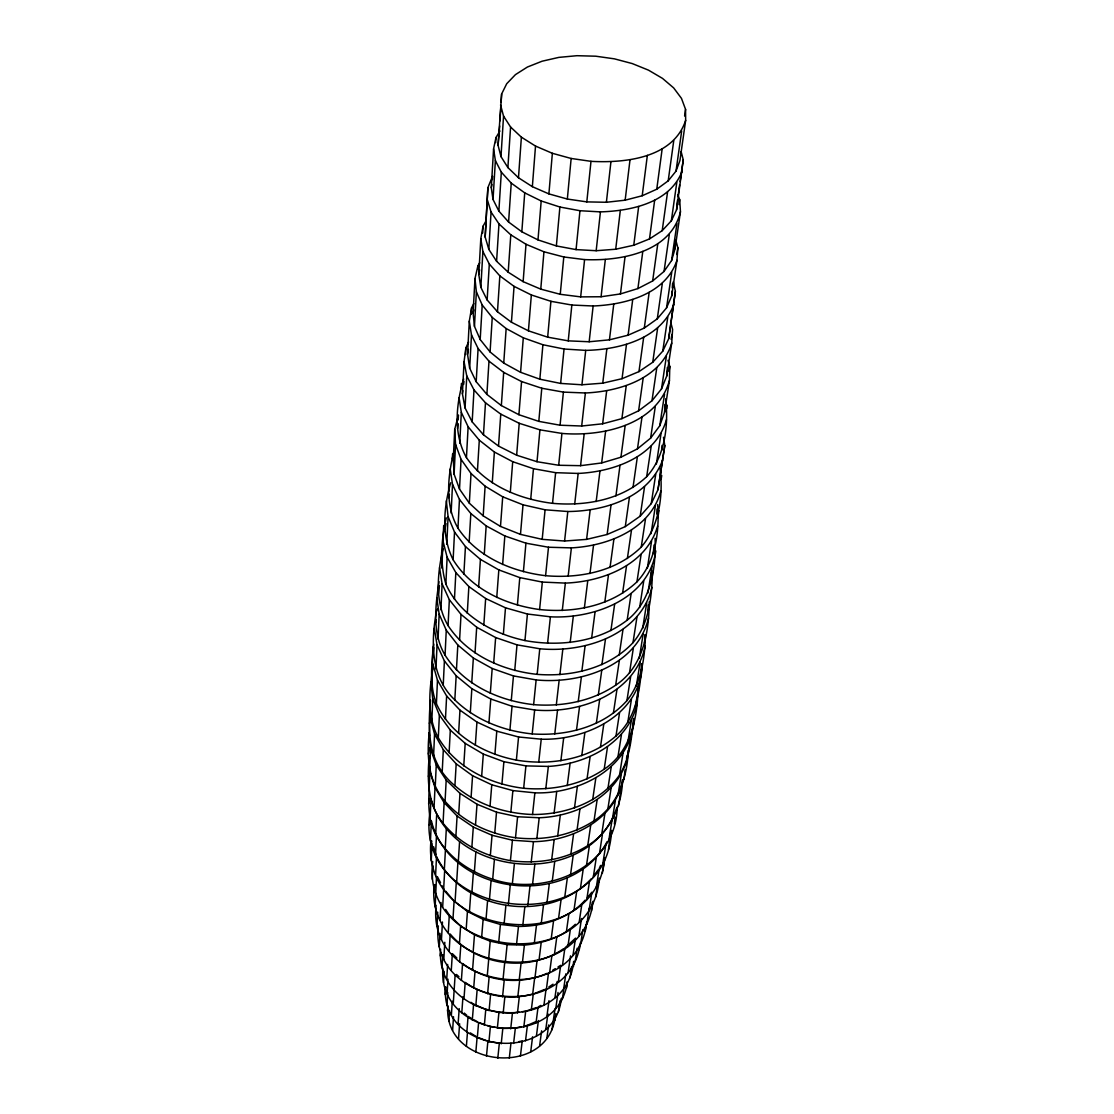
<?xml version="1.0" encoding="UTF-8"?>
<svg xmlns="http://www.w3.org/2000/svg" width="1114" height="1114" viewBox="0 0 1114 1114"><rect width="100%" height="100%" fill="white"/><g stroke="black" fill="none" stroke-linecap="round" stroke-linejoin="round"><path stroke-width="1.5" d="M641.901 664.417C639.923 689.831 636.651 718.196 615.986 736.02C588.916 759.442 550.957 765.875 516.367 760.124C483.462 753.746 450.78 735.198 436.409 703.714C429.155 684.72 431.689 663.721 433.764 644.059M431.856 687.282L432.845 647.234M429.266 739.766L430.324 701.235C427.79 733.123 427.985 763.466 454.902 785.704C476.402 804.197 504.391 813.54 532.534 814.501C565.327 814.696 600.056 802.665 619.537 775.038C629.883 758.23 631.694 737.802 633.504 718.669M599.36 878.166C592.133 976.31 420.201 959.126 432.719 861.526M445.628 986.712C438.888 1053.858 554.591 1065.583 561.317 998.45M436.047 613.689C430.881 643.516 431.062 677.618 454.818 699.898C475.553 720.145 503.653 731.021 532.2 733.903C566.427 736.312 603.412 726.982 626.917 700.636C641.692 682.214 644.811 657.678 645.479 634.785M641.316 670.252L641.483 663.721M468.618 342.012L465.875 347.805L464.051 361.744L462.407 393.743L465.067 407.975L472.169 421.872L483.476 434.78L498.515 446.073L516.645 455.208L537.018 461.711L558.671 465.262L580.575 465.68L601.657 462.951L620.93 457.227L637.487 448.817L650.618 438.15L659.767 425.757L664.585 412.222L669.43 380.542L669.793 366.492L667.982 360.282M664.585 412.222L664.807 404.41M443.01 548.77C437.342 573.724 434.53 602.465 448.065 625.581C467.574 655.366 502.706 670.656 537.157 674.36C571.482 677.02 608.717 668.511 632.989 642.681C649.713 623.046 651.676 596.018 652.526 571.329M647.847 613.02L648.139 605.013M638.419 690.986L638.127 687.7C637.459 717.834 631.137 751.309 604.192 769.203C580.742 785.245 551.667 790.787 523.664 788.28C489.923 784.256 456.002 767.783 438.303 737.746C427.01 716.72 429.043 691.989 432.747 669.236M655.088 538.285C656.09 567.332 651.551 600.989 627.154 620.206C598.315 642.179 559.882 646.997 524.945 640.55C492.541 633.546 459.803 615.527 445.865 584.028C439.696 562.849 441.255 539.065 446.296 517.899M441.854 568.112L443.678 525.432M628.296 750.293C627.321 777.433 617.922 805.492 594.027 820.795C570.967 835.904 542.657 840.889 515.504 837.77C488.809 833.829 462.951 821.909 445.071 801.3C428.5 782.362 426.537 756.531 429.238 732.58L429.503 735.853M622.587 780.371C621.64 806.258 610.347 831.685 587.746 845.623C564.798 859.897 536.99 864.283 510.435 860.607C484.59 856.179 459.748 843.883 443.052 823.26C427.4 804.197 427.08 778.965 429.308 755.64L429.447 758.857M649.225 601.811C649.016 632.432 643.224 667.021 615.666 685.194C591.715 701.416 562.138 706.889 533.62 704.647C499.183 700.845 464.19 685.194 445.057 655.171C431.842 632.877 435.49 606.1 438.972 581.675M429.628 770.331L430.547 748.942L429.893 740.768M431.8 721.594L432.775 698.84L430.742 682.241M617.184 807.483C616.307 868.307 544.161 897.021 492.694 879.211C469.189 871.719 447.536 856.763 435.685 834.692C424.615 813.568 430.366 789.561 429.795 766.919M435.978 669.096L437.036 644.867L434.307 628.324M609.637 835.263L611.558 830.417C607.13 941.233 412.667 921.431 430.018 812.092M441.297 560.412L441.687 551.75M430.088 819.291L430.979 799.156C452.855 879.684 590.601 888.875 616.891 807.33M438.053 639.227L439.167 614.176L436.73 597.758M677.869 195.117L679.693 199.615L680.445 211.744L675.056 248.714L671.589 260.523L664.041 271.44L652.665 280.937L637.918 288.568L620.456 293.929L601.073 296.756L580.673 296.881L560.245 294.305L540.763 289.139L523.134 281.647L508.193 272.206L496.593 261.275L488.823 249.383L485.175 237.087L487.876 187.667L492.569 176.235L492.374 179.619M644.546 642.848L644.895 634.743M433.569 756.114L434.557 734.112L430.185 717.694M436.409 703.714L437.468 680.278L432.831 663.777M430.477 840.541L431.369 820.99C450.112 896.171 571.329 909.943 607.06 841.711M440.935 609.804L442.105 583.903L439.543 567.667M604.763 857.975C596.269 957.929 420.326 940.146 430.979 840.652M657.678 504.489C659.516 530.988 656.049 561.595 636.943 581.856C611.21 606.183 573.863 613.118 539.594 609.539C505.937 604.944 471.501 589.585 453.12 559.743C441.228 536.182 443.581 507.288 450.724 482.752M431.243 860.774L432.037 843.493M485.175 237.087L487.876 187.667M440.601 949.281C434.78 1025.145 566.483 1037.58 573.654 961.424M434.028 808.346L434.989 787.668L430.004 771.751M435.254 786.331L436.256 765.026L430.547 748.942M448.998 490.787L449.248 485.579M446.784 544.314L448.079 516.59L446.338 500.868M660.073 468.771C663.415 495.27 659.349 526.142 641.246 547.058C616.265 571.524 579.419 578.639 545.595 575.701C511.939 571.663 477.335 557.209 457.951 528.147C444.625 504.865 447.758 475.65 454.08 450.794M438.303 737.746L439.376 715.063L432.775 698.84M445.865 584.028L447.132 557.265L443.052 541.307M432.274 879.266L432.914 865.815M452.326 458.996L452.576 453.913M663.484 437.273L664.793 445.544L657.97 489.728L651.23 503.653L640.188 516.158L625.288 526.602L607.144 534.483L586.591 539.385L564.589 541.028L542.184 539.343L520.475 534.386L500.492 526.421L483.184 515.852L469.328 503.194L459.511 489.088L454.108 474.202L453.287 459.205L454.707 429.433L458.439 414.993L458.202 419.95M451.128 513.094L452.507 484.381L450.209 468.966M435.685 834.692L436.66 814.626M443.233 685.11L444.402 660.936L437.036 644.867M445.057 655.171L446.268 630.19L439.167 614.176M592.982 901.323C583.694 992.713 424.559 976.254 434.126 884.836M435.504 855.622L436.451 836.141M454.108 474.202L455.556 444.444L454.707 429.433M665.671 398.812C668.665 424.852 665.197 456.475 646.677 476.681C621.668 500.019 585.602 506.257 552.53 503.333C519.709 499.267 485.788 485.69 466.446 457.589C453.05 434.042 456.072 403.825 463.675 378.997M435.588 875.479L436.521 856.541C463.368 912.575 549.912 923.924 591.478 878.584M448.065 625.581L449.346 599.736L442.105 583.903M435.142 906.88L436.521 876.815M461.168 388.577L461.433 383.439M442.216 771.668L443.33 749.736L434.557 734.112M453.12 559.743L454.526 532.06L448.079 516.59M586.702 921.919C577.637 1009.242 425.994 992.727 436.145 905.278M445.433 719.352L446.63 695.985L437.468 680.278M459.748 443.233L461.321 412.389L459.079 397.726M465.527 354.544L465.875 347.805M459.511 489.088L461.057 459.358L455.556 444.444M436.967 926.486L437.705 912.213M457.951 528.147L459.455 499.462L452.507 484.381M454.442 599.318L455.835 572.582L447.132 557.265M670.656 321.974L672.605 329.507L671.728 343.07L666.757 375.961L661.493 388.953L651.982 400.775L638.601 410.829L621.904 418.641L602.646 423.793L581.689 426.021L560.063 425.214L538.8 421.371L518.901 414.714L501.342 405.566L486.888 394.384L476.193 381.712L469.676 368.177L467.546 354.391L469.3 321.18L471.598 307.77L473.784 303.621M443.052 823.26L444.138 802.651L434.989 787.668M465.067 407.975L466.766 375.975L464.051 361.744M580.31 942.89C570.229 1024.657 428.542 1008.212 438.345 925.901M445.071 801.3L446.199 780.065L436.256 765.026M471.25 314.413L471.598 307.77M440.03 920.359L441.005 902.479M449.095 752.758L450.321 730.157L439.376 715.063M469.676 368.177L471.473 334.952L469.3 321.18M673.316 281.717L675.376 291.562L668.678 338.781L662.76 351.147L652.734 362.273L638.963 371.616L622.044 378.69L602.744 383.16L581.94 384.776L560.634 383.425L539.844 379.206L520.572 372.299L503.737 363.067L490.076 351.954L480.19 339.533L474.467 326.36L473.102 313.076L474.968 278.57L477.934 265.759L479.716 262.82M439.306 947.011L440.044 933.421M466.446 457.589L468.131 426.759L461.321 412.389M445.21 849.035L446.31 829.039M444.333 869.728L445.405 850.316M474.467 326.36L476.374 291.854L474.968 278.57M443.637 889.32L444.681 870.452M477.739 269.212L477.934 265.759M442.662 907.144L443.678 888.791L442.105 885.755M441.478 939.394L442.453 922.002M454.818 699.898L456.169 675.78L444.402 660.936M456.434 669.974L457.826 645.034L446.268 630.19M675.752 239.886L677.855 247.768L676.95 260.342L671.7 295.878L666.534 307.91L657.288 318.813L644.296 328.059L628.101 335.189L609.442 339.84L589.167 341.761L568.237 340.856L547.67 337.166L528.426 330.844L511.437 322.238L497.471 311.781L487.138 299.958L480.844 287.342L478.797 274.517L480.802 238.661L483.044 226.239L486.233 220.488M656.745 514.055L657.023 509.001M459.581 640.202L461.029 614.413L449.346 599.736M472.169 421.872L473.993 389.886L466.766 375.975M482.654 233.063L483.044 226.239M463.87 574.197L465.443 546.556L454.526 532.06M480.844 287.342L482.891 251.458L480.802 238.661M442.035 967.801L442.787 954.587M476.193 381.712L478.101 348.487L471.473 334.952M469.328 503.194L471.027 473.492L461.057 459.358M442.871 968.191C437.273 1038.944 557.863 1052.006 567.43 981.81M443.818 959.224L444.806 942.305M480.19 339.533L482.209 304.999L476.374 291.854M454.902 785.704L456.183 763.828L443.33 749.736M469.147 542.17L470.832 513.54L459.455 499.462M443.511 982.659L444.18 971.38M458.592 733.458L459.971 710.147L446.63 695.985M681.127 151.574L683.244 159.845L676.56 209.85L671.338 220.795L662.203 230.654L649.49 238.939L633.769 245.233L615.708 249.23L596.171 250.72L576.063 249.606L556.359 245.929L537.992 239.9L521.825 231.796L508.583 222.034L498.863 211.089L493.029 199.462L491.288 187.695L493.586 148.872L495.967 137.537L499.935 131.006M488.823 249.383L491.065 212.036L487.333 199.768M448.246 932.85L449.304 915.04L445.614 909.456M467.267 613.243L468.869 586.563L455.835 572.582M495.66 142.592L495.967 137.537M493.029 199.462L495.382 160.583L493.586 148.872M487.138 299.958L489.311 264.046L482.891 251.458M477.433 470.999L479.298 440.197L468.131 426.759M446.728 979.248L447.633 964.446M498.069 145.377L501.634 93.98L506.703 83.745L515.434 74.638L527.409 67.035L542.086 61.214L558.838 57.385L576.968 55.7L595.753 56.201L614.413 58.847L632.237 63.568L648.487 70.154L662.496 78.384L673.664 87.909L681.476 98.38L685.556 109.353L685.653 120.382L679.944 160.5L676.003 171.138L668.191 180.858L656.759 189.213L642.207 195.758L625.149 200.186L606.392 202.275L586.813 201.885L567.332 199.044L548.896 193.892L532.353 186.679L518.483 177.753L507.887 167.573L500.994 156.614L498.069 145.377L499.685 125.966M455.849 836.544L457.102 815.991L444.138 802.651M499.991 120.911L500.715 109.13M501.119 102.391L501.634 93.98M449.151 951.37L450.209 934.047C477.335 966.075 529.011 972.675 563.447 948.808M447.842 1005.928C442.843 1067.477 547.67 1078.338 555.148 1017.054M661.73 450.195L662.022 445.377M447.09 993.618L447.981 979.178M458.662 814.529L459.985 793.349L446.199 780.065M447.006 1005.051L447.786 992.518M452.952 919.37L454.108 901.101L445.753 891.256M483.476 434.78L485.481 402.808L473.993 389.886M500.994 156.614L503.542 116.093L500.548 104.911M486.888 394.384L488.99 361.173L478.101 348.487M455.069 901.63L456.267 882.831M463.758 765.903L465.192 743.372L450.321 730.157M490.076 351.954L492.263 317.434L482.209 304.999M498.863 211.089L501.328 172.169L495.382 160.583M456.656 882.204L457.882 862.849M451.267 970.503L452.354 953.654L456.893 958.04M458.3 861.623L459.567 841.697M496.593 261.275L498.975 223.9L491.065 212.036M448.9 1020.842L449.555 1010.663M633.351 726.593L633.88 718.419M471.737 682.896L473.353 658.026L457.826 645.034M470.289 712.737L471.849 688.689L456.169 675.78M483.184 515.852L485.119 486.191L471.027 473.492M478.63 586.981L480.426 559.381L465.443 546.556M475.01 652.957L476.695 627.224L461.029 614.413M497.471 311.781L499.838 275.868L489.311 264.046M451.379 1015.063L452.298 1001.194M507.887 167.573L510.574 127.01L503.542 116.093M666.757 375.961L667.328 367.481M445.14 994.579L445.642 987.101M453.259 1003.798L455.125 974.973M484.256 554.494L486.177 525.905L470.832 513.54M452.618 1030.269L453.523 1016.734M459.428 943.753L460.625 926.013L449.304 915.04M508.583 222.034L511.242 183.114L501.328 172.169M492.263 482.808L494.379 452.033L479.298 440.197M459.65 961.842L460.848 944.588M471.069 797.513L472.573 775.72L456.183 763.828M475.33 745.322L476.945 722.081L459.971 710.147M508.193 272.206L510.797 234.831L498.975 223.9M483.81 625.121L485.662 598.51L468.869 586.563M503.737 363.067L506.16 328.56L492.263 317.434M498.515 446.073L500.771 414.13L485.481 402.808M501.342 405.566L503.681 372.368L488.99 361.173M458.091 1024.156L459.205 1008.602M461.377 980.32L462.575 963.526C486.317 981.559 519.778 985.653 547.002 973.358M518.483 177.753L521.38 137.175L510.574 127.01M471.835 847.531L473.311 827.048L457.102 815.991M466.139 929.675L467.448 911.461L454.108 901.101M458.522 1038.889L459.622 1023.724M511.437 322.238L514.055 286.354L499.838 275.868M461.795 1012.751L462.964 996.807M475.469 825.349L477.015 804.238L459.985 793.349M671.7 295.878L672.048 291.158M672.271 287.997L672.619 283.262M469.412 911.837L470.776 893.094M463.981 998.743L465.192 982.395C484.214 995.958 509.168 1000.456 531.712 994.315M471.904 892.411L473.339 873.125M521.825 231.796L524.722 192.861L511.242 183.114M474.369 871.858L475.859 852.001M481.638 776.542L483.323 754.067L465.192 743.372M500.492 526.421L502.706 496.802L485.119 486.191M496.747 597.466L498.835 569.908L480.426 559.381M490.299 693.312L492.193 668.497L473.353 658.026M488.921 723.014L490.773 699.021L471.849 688.689M493.669 663.234L495.646 637.556L476.695 627.224M523.134 281.647L526.003 244.272L510.797 234.831M502.623 564.506L504.837 535.959L486.177 525.905M532.353 186.679L535.514 146.073L521.38 137.175M466.863 1031.912L468.061 1016.4L471.083 1018.14M473.102 952.567L474.48 934.883L460.625 926.013M466.376 1046.324L467.434 1032.873M472.531 970.336L473.882 953.124M510.296 492.43L512.705 461.697L494.379 452.033M520.572 372.299L523.302 337.807L506.16 328.56M518.901 414.714L521.561 381.545L503.681 372.368M473.673 988.215L475.01 971.464M516.645 455.208L519.208 423.292L500.771 414.13M503.347 634.381L505.491 607.812L485.662 598.51M472.308 1020.02L473.603 1004.132L470.944 1002.308M528.426 330.844L531.35 294.973L514.055 286.354M490.007 806.536L491.775 784.785L472.573 775.72M494.894 754.359L496.788 731.174L476.945 722.081M537.992 239.9L541.195 200.966L524.722 192.861M475.803 1005.858L477.154 989.566M481.624 937.542L483.128 919.37L467.448 911.461M579.294 949.643L579.67 944.951M490.327 855.691L492.04 835.263L473.311 827.048M486.01 919.412L487.584 900.725M540.763 289.139L543.952 251.778L526.003 244.272M548.896 193.892L552.363 153.3L535.514 146.073M475.831 1052.201L477.126 1037.106L470.303 1032.887M494.727 833.23L496.524 812.176L477.015 804.238M477.293 1037.956L478.616 1022.485L483.03 1024.017M520.475 534.386L523.023 504.809L502.706 496.802M489.422 899.875L491.079 880.645M492.694 879.211L494.421 859.409M517.397 605.111L519.792 577.609L498.835 569.908M501.927 784.131L503.89 761.697L483.323 754.067M591.478 911.043L592.23 902.479M511.256 700.678L513.457 675.919L492.193 668.497M539.844 379.206L542.908 344.741L523.302 337.807M488.642 958.848L490.216 941.205L474.48 934.883M487.208 976.421L488.726 959.251M514.724 670.489L517.007 644.853L495.646 637.556M523.399 571.691L525.933 543.186L504.837 535.959M509.906 730.185L512.036 706.248L490.773 699.021M530.71 499.392L533.453 468.702L512.705 461.697M653.264 553.616L654.029 545.024M484.353 1025.298L485.774 1009.437L473.603 1004.132M538.8 421.371L541.78 388.243L521.561 381.545M487.612 993.785L489.116 977.075M547.67 337.166L550.915 301.309L531.35 294.973M556.359 245.929L559.896 207.023L541.195 200.966M537.018 461.711L539.928 429.837L519.208 423.292M614.399 824.04L615.025 817.119M489.074 1010.746L490.578 994.482M524.945 640.55L527.423 614.023L505.491 607.812M486.47 1056.267L487.876 1041.2L497.693 1042.955M567.332 199.044L571.148 158.466L552.363 153.3M488.921 1042.008L490.383 1026.565L487.445 1025.548M510.825 812.287L512.886 790.592L491.775 784.785M498.682 942.583L500.409 924.453L483.128 919.37M560.245 294.305L563.795 256.972L543.952 251.778M516.367 760.124L518.567 736.981L496.788 731.174M440.239 955.909L440.559 952.54M504.085 924.007L505.895 905.362M510.435 860.607L512.426 840.221L492.04 835.263M542.184 539.343L545.08 509.794L523.023 504.809M508.374 904.206L510.268 885.003M515.504 837.77L517.592 816.757L496.524 812.176M560.634 383.425L564.046 349.016L542.908 344.741M497.345 1028.292L498.933 1012.459L485.774 1009.437M539.594 609.539L542.337 582.079L519.792 577.609M585.254 931.374L585.908 924.815M676.56 209.85L677.549 199.949M512.412 883.332L514.403 863.559M502.999 979.791L504.712 962.649M576.063 249.606L579.962 210.727L559.896 207.023M505.338 962.287L507.121 944.672L490.216 941.205M568.237 340.856L571.844 305.041L550.915 301.309M560.063 425.214L563.406 392.114L541.78 388.243M502.553 996.779L504.238 980.097M523.664 788.28L525.919 765.889L503.89 761.697M552.53 503.333L555.621 472.684L533.453 468.702M545.595 575.701L548.492 547.239L525.933 543.186M447.522 1011.039L448.023 1006.165M533.62 704.647L536.14 679.916C580.533 684.344 636.929 666.172 648.543 618.047M497.791 1058.3L499.337 1043.247M537.157 674.36L539.775 648.766C583.903 652.999 640.425 635.426 651.955 587.37M558.671 465.262L561.929 433.43C602.437 436.785 656.94 425.13 669.43 380.542M503.18 1013.169L504.851 996.919M586.813 201.885L590.991 161.335C625.01 163.215 673.274 158.132 685.653 120.382M532.2 733.903L534.664 709.994C579.015 714.046 634.827 694.495 645.201 646.245M501.216 1043.86L502.818 1028.445L515.35 1028.027L521.38 1026.69M580.673 296.881L584.585 259.59C620.275 261.177 670.879 252.53 680.445 211.744M547.587 643.293L550.413 616.808C593.47 619.036 648.905 599.221 655.826 550.957M624.007 779.535L625.038 769.885M516.52 944.547L518.47 926.444C542.81 926.416 568.697 918.785 585.198 900.084M532.534 814.501L534.887 792.834C577.943 794.338 629.591 769.356 633.755 721.942M538.716 762.31L541.237 739.195C584.808 740.587 638.127 716.135 642.193 667.704M510.713 1028.876L512.44 1013.058L519.068 1012.139M596.171 250.72L600.432 211.883C630.886 210.922 669.667 203.068 682.116 171.333M564.589 541.028L567.82 511.521C604.54 511.229 648.418 497.735 662.552 460.277M581.94 384.776L585.713 350.381C619.189 349.671 660.588 339.199 673.775 304.595M522.8 925.372L524.847 906.74M509.293 1058.23L510.95 1043.191M531.211 862.041L533.467 841.669C570.076 841.112 610.361 822.216 621.904 785.133M589.167 341.761L593.135 305.988C625.219 304.707 665.545 294.347 676.95 260.342M519.166 980.306L521.073 963.178M527.855 905.195L529.999 886.02M606.392 202.275L610.932 161.767M517.787 997.044L519.667 980.376M581.689 426.021L585.393 392.977C619.133 391.501 660.755 378.941 671.728 343.07M522.41 962.719L524.388 945.118C542.81 943.307 561.832 937.473 575.339 924.286M513.61 1043.442L515.35 1028.027M562.278 610.528L565.369 583.095C602.535 581.717 646.217 565.118 657.608 526.17M536.837 838.758L539.204 817.76C576.258 816.409 617.031 796.482 627.447 758.369M574.699 504.057L578.166 473.436C613.341 471.779 655.895 457.102 666.451 419.658M517.467 1013.002L519.305 996.765M532.589 884.015L534.831 864.255M568.154 576.314L571.385 547.879C607.743 545.999 650.827 529.373 660.922 490.703M580.575 465.68L584.182 433.875M601.073 296.756L605.334 259.506M545.79 788.782L548.353 766.418C586.006 764.26 627.767 743.498 637.013 704.076M556.304 704.981L559.144 680.292M559.882 674.652L562.835 649.1M554.758 733.973L557.529 710.091M433.29 652.609L433.861 647.749M615.708 249.23L620.317 210.435M520.419 1056.044L522.215 1040.991L518.999 1041.618M523.817 1027.038L525.697 1011.22L522.382 1011.679M534.302 943.349L536.461 925.247M570.173 642.486L573.334 616.028M602.744 383.16L606.865 348.821M625.149 200.186L630.009 159.748M608.467 849.787L610.277 834.623M609.442 339.84L613.758 304.108M525.529 1040.782L527.395 1025.353L535.263 1021.914M586.591 539.385L590.169 509.906M554.09 813.053L556.735 791.4M560.871 760.806L563.698 737.705M541.251 923.45L543.521 904.833M532.617 994.565L534.664 977.897M534.943 977.925L537.045 960.797M602.646 423.793L606.684 390.777M531.281 1010.259L533.272 994.008L544.481 989.469M620.456 293.929L625.038 256.721M668.678 338.781L675.376 291.562M539.023 960.115L541.209 942.514M551.653 859.911L554.187 839.552M596.171 501.537L599.973 470.944M546.946 902.786L549.327 883.625M601.657 462.951L605.612 431.188M584.363 608.021L587.774 580.617M566.497 988.215L567.277 981.866M589.974 573.529L593.539 545.108M557.668 836.127L560.314 815.142M530.696 1051.867L532.589 1036.8M552.252 881.216L554.744 861.47M633.769 245.233L638.67 206.494M536.043 1022.861L538.062 1007.014L540.805 1005.427M642.207 195.758L647.359 155.375M567.249 785.621L570.103 763.271M581.828 671.366L585.087 645.828M578.208 701.709L581.369 677.02M536.419 1035.992L538.41 1020.535M462.407 393.743L462.811 390.652M463.619 384.455L464.023 381.35M576.467 730.394L579.558 706.527M622.044 378.69L626.486 344.393M628.101 335.189L632.724 299.499M551.179 939.046L553.547 920.944M591.618 638.183L595.085 611.739M637.918 288.568L642.792 251.416M543.952 1005.079L546.097 988.814M546.361 989.483L548.548 972.787M621.904 418.641L626.249 385.653M539.622 1045.879L541.613 1030.798M607.144 534.483L611.029 505.018M438.415 593.609L439.473 585.672M549.606 972.787L551.876 955.631M558.574 918.354L561.066 899.708M649.49 238.939L654.656 200.255M656.759 189.213L662.162 148.886M620.93 457.227L625.177 425.492M554.424 954.628L556.791 937.013M615.917 495.911L620.011 465.346M574.462 808.04L577.372 786.373M581.773 755.71L584.878 732.622M546.863 1016.539L549.007 1000.664M545.804 1029.308L547.893 1013.824M564.742 897.132L567.346 877.957M604.777 602.187L608.495 574.782M570.8 854.341L573.571 833.982M610.026 567.486L613.898 539.079M546.835 1038.387L548.673 1024.95M644.296 328.059L649.17 292.397M638.963 371.616L643.669 337.347M435.658 622.851L436.103 619.649M437.899 934.409L438.331 931.318M570.479 875.103L573.195 855.343M577.038 830.027L579.934 809.029M652.665 280.937L657.775 243.841M554.939 997.726L557.195 981.434M668.191 180.858L673.761 140.615M601.908 664.682L605.459 639.144M662.203 230.654L667.564 192.026M598.315 694.997L601.755 670.294M558.365 982.047L560.69 965.323L557.989 966.98M552.015 1029.74L554.995 1008.643M587.022 778.978L590.142 756.615M638.601 410.829L643.196 377.869M566.372 931.875L568.906 913.745M555.789 1008.393L558.017 992.49M562.486 965.128L564.895 947.958L575.52 938.141L572.986 955.352M596.324 723.376L599.68 699.495M554.953 1020.313L555.9 1013.545M625.288 526.602L629.438 497.15M610.904 630.621L614.636 604.178M676.003 171.138L681.684 130.951M637.487 448.817L641.984 417.109M684.609 116.037L685.556 109.353M558.476 1011.623L560.022 1000.734M633.003 487.486L637.347 456.935M567.903 946.538L570.424 928.881M657.288 318.813L662.357 283.207M664.041 271.44L669.319 234.386M671.338 220.795L676.825 182.236M573.961 910.333L576.634 891.673M561.247 1001.444L561.693 998.325M652.734 362.273L657.636 328.031M563.74 988.536L565.842 973.845M562.417 998.798L564.018 987.631M677.953 196.635L679.637 184.924M680.125 181.582L680.849 176.569M681.322 173.213L683.244 159.845M618.59 805.673L620.86 789.868M627.377 558.504L631.485 530.111M592.676 799.713L595.823 778.045M622.573 593.302L626.528 565.912M600.432 747.299L603.774 724.197M678.969 204.642L679.693 199.615M568.098 972.619L570.535 955.854M580.408 888.526L583.193 869.31M671.589 260.523L676.964 223.51M651.982 400.775L656.773 367.843M587.746 845.623L590.712 825.237M666.534 307.91L671.728 272.345M569.978 977.967L571.663 966.506M586.41 865.982L589.32 846.194M676.852 254.535L677.855 247.768M662.76 351.147L667.801 316.947M594.027 820.795L597.132 799.768M650.618 438.15L655.297 406.457M579.183 922.183L581.87 904.011M619.231 654.962L623.005 629.396M573.432 966.506L574.156 961.577M640.188 516.158L644.56 486.707M615.666 685.194L619.342 660.491M646.677 476.681L651.217 446.143M575.172 961.647L577.177 948.195M578.862 936.233L581.494 918.535M604.192 769.203L607.52 746.812M661.493 388.953L666.409 356.048M627.154 620.206L631.109 593.748M613.382 713.28L616.961 689.385M586.73 899.806L589.543 881.104M671.115 339.366L671.867 334.437M580.686 943.92L582.817 929.8M433.722 893.024L435.017 884.53M641.246 547.058L645.535 518.664M659.767 425.757L664.557 394.078M636.943 581.856L641.107 554.452M669.027 371.491L669.793 366.492M593.261 877.372L596.199 858.114M656.383 464.051L661.034 433.513M657.97 489.728L664.793 445.544M429.795 705.037L430.547 700.177M586.827 924.202L589.292 908.077M589.069 910.458L591.854 892.23L587.412 897.466M651.23 503.653L655.742 474.216M607.924 788.531L611.252 766.822M615.986 736.02L619.537 712.876M666.771 408.601L667.3 405.204M601.727 834.219L604.86 813.791M599.36 854.327L602.409 834.497M602.34 873.362L604.596 858.699M448.872 497.707L449.388 494.365M632.989 642.681L636.957 617.114M607.882 808.903L611.14 787.835M629.507 672.814L633.351 648.083M639.645 607.45L643.753 580.965M651.063 533.717L655.478 505.324M596.31 887.287L599.221 868.53L600.571 865.425M595.6 897.243L598.204 880.631M647.318 568.418L651.593 541M661.215 478.839L661.744 475.497M617.978 756.782L621.487 734.363M626.917 700.636L630.649 676.713M602.73 864.255L605.779 844.941M657.887 517.55L658.973 510.685M647.888 592.982L652.094 566.483M608.745 840.708L611.906 820.823M612.143 820.684L615.401 800.214M627.781 722.415L631.457 699.23M642.653 628.477L646.719 602.869M619.537 775.038L622.991 753.287M435.741 913.243L436.256 909.999M639.255 658.471L643.21 633.699M618.005 794.923L621.375 773.812M636.331 686.057L640.188 662.092M627.823 742.356L631.443 719.881M457.562 428.584L458.327 423.821M621.139 788.155L622.531 779.577M626.514 758.55L627.043 755.292M635.342 707.167L639.102 683.94M627.043 759.887L630.58 738.081M467.546 354.391L468.409 349.364M428.598 803.542L429.461 798.404M478.797 274.517L479.633 269.853M445.071 528.621L446.032 523.538M428.347 754.039L429.558 747.689M429.447 825.182L430.422 820.183M491.288 187.695L491.956 184.437M428.43 776.458L429.489 771.793M430.742 845.86L431.828 841.042M473.102 313.076L473.826 309.859M453.287 459.205L454.094 455.988M431.87 670.795L432.775 667.634M429.405 723.376L430.756 718.655M436.242 612.059L437.524 608.996M593.414 876.077L598.26 869.783M548.868 986.962L553.031 984.205M552.6 970.294L555.287 968.637M527.242 1010.69L536.516 1007.543M524.388 1026.022L527.395 1025.353M525.919 765.889L548.353 766.418M507.121 944.672L524.388 945.118M548.492 547.239L571.385 547.879M555.621 472.684L578.166 473.436M563.406 392.114L585.393 392.977M571.844 305.041L593.135 305.988M542.337 582.079L565.369 583.095M498.933 1012.459L512.44 1013.058M517.592 816.757L539.204 817.76M579.962 210.727L600.432 211.883M564.046 349.016L585.713 350.381M512.426 840.221L533.467 841.669M545.08 509.794L567.82 511.521M518.567 736.981L541.237 739.195M512.886 790.592L534.887 792.834M500.409 924.453L518.47 926.444M527.423 614.023L550.413 616.808M563.795 256.972L584.585 259.59M571.148 158.466L590.991 161.335M490.383 1026.565L495.048 1027.261M498.153 1027.735L502.818 1028.445M539.928 429.837L561.929 433.43M512.036 706.248L534.664 709.994M517.007 644.853L539.775 648.766M513.457 675.919L536.14 679.916M478.672 1037.691L486.345 1040.615M474.091 1019.881L477.112 1021.622M464.26 1013.058L466.794 1015.286M456.475 974.458L458.968 976.727M437.384 876.662L440.531 882.72M433.597 846.682L436.034 854.898M629.967 740.545L630.204 743.804M674.792 244.147L675.056 248.714M651.328 572.749L651.606 577.498"/></g></svg>
